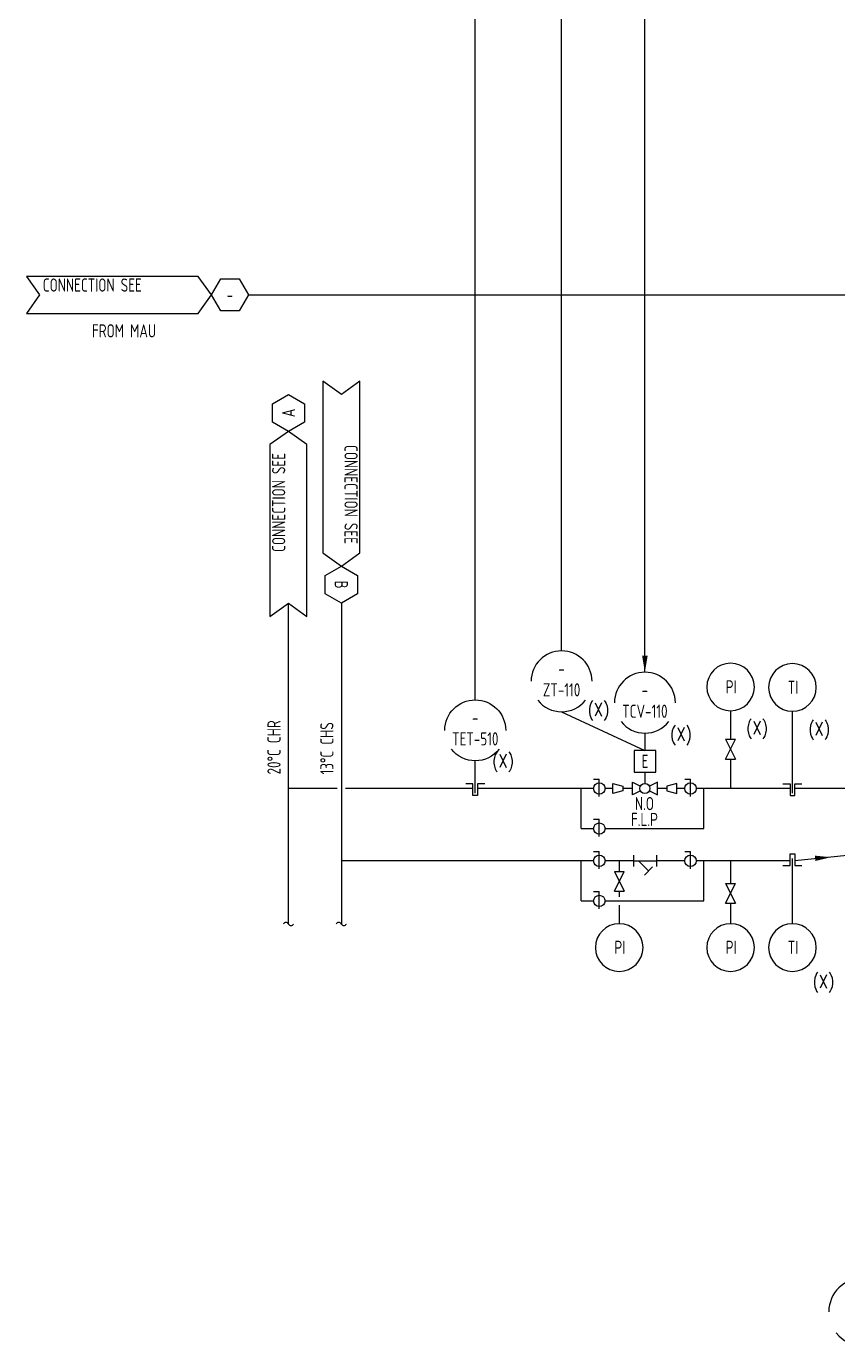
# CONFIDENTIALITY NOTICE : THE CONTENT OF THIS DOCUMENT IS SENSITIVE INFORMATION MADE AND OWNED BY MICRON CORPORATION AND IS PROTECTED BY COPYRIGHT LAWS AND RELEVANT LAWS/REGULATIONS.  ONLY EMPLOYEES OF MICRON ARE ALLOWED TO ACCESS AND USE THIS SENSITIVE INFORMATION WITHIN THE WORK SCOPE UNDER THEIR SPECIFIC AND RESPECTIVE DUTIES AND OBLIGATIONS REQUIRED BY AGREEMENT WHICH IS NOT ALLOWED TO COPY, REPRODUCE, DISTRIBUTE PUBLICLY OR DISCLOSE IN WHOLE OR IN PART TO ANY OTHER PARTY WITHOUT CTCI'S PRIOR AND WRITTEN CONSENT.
# Model space of a CAD drawing. Header units: millimetres. Extents: x 64 to 842, y 41 to 565.
# Drawn here: x 77.1 to 230.5, y 66.9 to 316.5 of the extents above; entities that cross this region are included whole.
import ezdxf
from ezdxf.enums import TextEntityAlignment as Align

# ---------------------------------------------------------------- set-up
doc = ezdxf.new("R2010")
doc.units = ezdxf.units.MM
doc.header["$LTSCALE"] = 10
doc.layers.get('defpoints').update_dxf_attribs({"color": 1})
for name, color, linetype in [('I-INST', 160, 'Continuous'), ('I-INST-TAG', 3, 'Continuous'), ('I-MEQPM-COMP', 2, 'Continuous'), ('I-MMPIPE-DUCT', 140, 'Continuous'), ('I-MSPIPE-DUCT', 3, 'Continuous'), ('I-MTEXT', 3, 'Continuous'), ('I-SGNL-ELECA', 3, 'FM-AUDIO_LINE'), ('NOTETEXT', 4, 'Continuous')]:
    doc.layers.add(name, color=color, linetype=linetype)
doc.styles.add('AA-TXT', font='isocp.shx', dxfattribs={"width": 0.8, "bigfont": 'chineset.shx'})
doc.styles.add('STDTEXT', font='romans.shx')
doc.linetypes.add('FM-AUDIO_LINE', pattern='A,0.8,-0.1,["A",AA-TXT,S=0.2,R=0,X=0,Y=-0.1],-0.25', length=1.15)

# ---------------------------------------------------------------- blocks, each defined once
blk = doc.blocks.new('A$C25D17942')
at = {"layer": 'defpoints'}
for p in [(0, -3.75), (0, -8.19)]:
    blk.add_point(p, dxfattribs=at)
at = {"layer": 'I-INST'}
for start, end in [(0, 180), (218.4892, 321.5108)]:
    blk.add_arc((0, -6.4), 6.4, start, end, dxfattribs=at)
blk = doc.blocks.new('GAUGE-CRL')
at = {"color": 5}
blk.add_circle((0, 5), 5, dxfattribs=at)
blk = doc.blocks.new('A$C2CD672AE')
at = {"layer": 'I-INST-TAG', "style": 'AA-TXT', "width": 0.8}
for s, p in [('N.O', (0, -2.85)), ('F.L.P', (0, -5.85))]:
    blk.add_text(s, height=2.5, dxfattribs=at).set_placement(p, align=Align.MIDDLE)

msp = doc.modelspace()

# ---------------------------------------------------------------- linework, layer by layer
at = {"layer": 'I-INST', "linetype": 'Continuous'}
for p, q in [((109.57, 269.23), (77.07, 269.23)), ((77.07, 269.23), (79.57, 265.73)), ((112.07, 265.73), (109.57, 269.23)), ((79.57, 265.73), (77.07, 262.23)), ((109.57, 262.23), (112.07, 265.73)), ((77.07, 262.23), (109.57, 262.23)), ((133.14, 249.38), (133.14, 216.88)), ((136.64, 246.88), (133.14, 249.38)), ((140.14, 249.38), (136.64, 246.88)), ((140.14, 216.88), (140.14, 249.38)), ((126.64, 239.88), (123.14, 237.38)), ((130.14, 237.38), (126.64, 239.88)), ((123.14, 237.38), (123.14, 204.88)), ((130.14, 204.88), (130.14, 237.38)), ((133.14, 216.88), (136.64, 214.38)), ((136.64, 214.38), (140.14, 216.88)), ((123.14, 204.88), (126.64, 207.38)), ((126.64, 207.38), (130.14, 204.88))]:
    msp.add_line(p, q, dxfattribs=at)
at = {"layer": 'I-INST'}
for p, q in [((178.3, 186.83), (194.06, 179.51)), ((194.06, 182.78), (194.06, 179.51)), ((192.01, 179.51), (192.01, 175.4)), ((196.12, 179.51), (192.01, 179.51)), ((196.12, 175.4), (196.12, 179.51)), ((192.01, 175.4), (196.12, 175.4)), ((194.07, 175.4), (194.07, 173.26)), ((161.52, 173.2), (160.17, 173.2)), ((161.52, 170.95), (161.52, 173.2)), ((162.42, 173.2), (162.42, 170.95)), ((163.77, 173.2), (162.42, 173.2)), ((162.42, 170.95), (161.52, 170.95))]:
    msp.add_line(p, q, dxfattribs=at)
at = {"layer": 'I-INST', "linetype": 'Continuous'}
for points in [[(119.07, 265.73), (117.32, 262.7), (113.82, 262.7), (112.07, 265.73), (113.82, 268.76), (117.32, 268.76)], [(126.64, 246.88), (129.67, 245.13), (129.67, 241.63), (126.64, 239.88), (123.61, 241.63), (123.61, 245.13)], [(136.64, 207.38), (133.61, 209.13), (133.61, 212.63), (136.64, 214.38), (139.67, 212.63), (139.67, 209.13)]]:
    msp.add_lwpolyline(points, close=True, dxfattribs=at)
at = {"layer": 'I-INST', "flags": 128}
msp.add_lwpolyline([(161.97, 171.4), (161.97, 177.55)], dxfattribs=at)
at = {"layer": 'I-INST'}
for points in [[(191.69, 173.49), (191.69, 173.49), (193.21, 172.73)], [(193.21, 171.88), (191.69, 171.11), (191.69, 173.49)], [(194.92, 171.88), (196.44, 171.11), (196.44, 173.49), (194.92, 172.73)]]:
    msp.add_lwpolyline(points, dxfattribs=at)
msp.add_circle((194.07, 172.3), 0.952, dxfattribs=at)
at = {"layer": 'I-MEQPM-COMP'}
for p, q in [((209.33, 181.61), (211.2, 181.61)), ((209.33, 181.61), (211.2, 177.88)), ((209.33, 177.88), (211.2, 181.61)), ((209.33, 177.88), (211.2, 177.88)), ((184.36, 174.09), (185.44, 174.09)), ((185.44, 170.81), (185.44, 174.09)), ((201.61, 174.09), (202.69, 174.09)), ((202.69, 170.81), (202.69, 174.09)), ((184.36, 166.49), (185.44, 166.49)), ((185.44, 163.21), (185.44, 166.49)), ((184.36, 160.39), (185.44, 160.39)), ((185.44, 157.11), (185.44, 160.39)), ((201.61, 160.39), (202.69, 160.39)), ((202.69, 157.11), (202.69, 160.39)), ((188.28, 156.61), (190.15, 152.87)), ((188.28, 152.87), (190.15, 156.61)), ((188.28, 156.61), (190.15, 156.61)), ((184.36, 152.8), (185.44, 152.8)), ((185.44, 149.52), (185.44, 152.8)), ((188.28, 152.87), (190.15, 152.87)), ((209.33, 154.35), (211.2, 150.62)), ((209.33, 150.62), (211.2, 154.35)), ((209.33, 154.35), (211.2, 154.35)), ((209.33, 150.62), (211.2, 150.62))]:
    msp.add_line(p, q, dxfattribs=at)
at = {"layer": 'I-MEQPM-COMP', "linetype": 'ByBlock'}
for p, q in [((191.91, 159.69), (191.91, 157.53)), ((191.91, 158.61), (196.22, 158.61)), ((192.84, 158.61), (194.75, 156.69)), ((195.52, 157.46), (193.99, 155.93)), ((196.23, 159.69), (196.23, 157.53))]:
    msp.add_line(p, q, dxfattribs=at)
at = {"layer": 'I-MEQPM-COMP'}
for points in [[(189.89, 171.87), (188.01, 171.37), (188.01, 173.24), (189.89, 172.73)], [(198.24, 171.87), (200.12, 171.37), (200.12, 173.24), (198.24, 172.73)]]:
    msp.add_lwpolyline(points, close=True, dxfattribs=at)
for centre in [(185.44, 172.3), (202.69, 172.3), (185.44, 164.71), (185.44, 158.61), (202.69, 158.61), (185.44, 151.02)]:
    msp.add_circle(centre, 1.08, dxfattribs=at)
at = {"layer": 'I-MMPIPE-DUCT'}
for p, q in [((119.07, 265.73), (418.38, 265.73)), ((126.64, 146.66), (126.64, 207.38)), ((136.64, 207.38), (136.64, 146.66))]:
    msp.add_line(p, q, dxfattribs=at)
for centre, start, end in [((126.15, 146.38), 29.9113, 149.9113), ((127.12, 146.94), 209.9113, 329.9113), ((136.15, 146.38), 29.9113, 149.9113), ((137.12, 146.94), 209.9113, 329.9113)]:
    msp.add_arc(centre, 0.56, start, end, dxfattribs=at)
at = {"layer": 'I-MSPIPE-DUCT'}
for p, q in [((210.27, 187.01), (210.27, 181.61)), ((210.27, 177.88), (210.27, 172.3)), ((135.84, 172.3), (126.64, 172.3)), ((161.52, 172.3), (137.44, 172.3)), ((184.36, 172.3), (162.42, 172.3)), ((182.02, 164.71), (182.02, 172.3)), ((188.01, 172.3), (186.52, 172.3)), ((191.69, 172.3), (189.89, 172.3)), ((198.24, 172.3), (196.44, 172.3)), ((201.61, 172.3), (200.12, 172.3)), ((221.52, 172.3), (203.77, 172.3)), ((205.21, 164.71), (205.21, 172.3)), ((220.17, 173.2), (221.52, 173.2)), ((221.52, 173.2), (221.52, 170.95)), ((222.42, 173.2), (223.77, 173.2)), ((222.42, 170.95), (222.42, 173.2)), ((290.19, 172.3), (222.42, 172.3)), ((221.52, 170.95), (222.42, 170.95)), ((290.19, 165.42), (222.42, 158.61)), ((182.02, 164.71), (184.36, 164.71)), ((186.52, 164.71), (205.21, 164.71)), ((221.52, 159.96), (222.42, 159.96)), ((221.52, 157.71), (221.52, 159.96)), ((222.42, 159.96), (222.42, 157.71)), ((184.36, 158.61), (136.64, 158.61)), ((182.02, 151.02), (182.02, 158.61)), ((191.91, 158.61), (186.52, 158.61)), ((189.21, 158.61), (189.21, 156.61)), ((201.61, 158.61), (196.23, 158.61)), ((221.52, 158.61), (203.77, 158.61)), ((205.21, 151.02), (205.21, 158.61)), ((210.27, 158.61), (210.27, 154.35)), ((220.17, 157.71), (221.52, 157.71)), ((222.42, 157.71), (223.77, 157.71)), ((189.21, 152.87), (189.21, 151.82)), ((182.02, 151.02), (184.36, 151.02)), ((186.52, 151.02), (205.21, 151.02)), ((189.21, 150.22), (189.21, 146.7)), ((210.27, 150.62), (210.27, 146.7))]:
    msp.add_line(p, q, dxfattribs=at)
at = {"layer": 'I-MSPIPE-DUCT', "flags": 128}
for points in [[(221.97, 171.4), (221.97, 186.93)], [(221.97, 146.7), (221.97, 159.06)]]:
    msp.add_lwpolyline(points, dxfattribs=at)
at = {"layer": 'I-MSPIPE-DUCT'}
msp.add_solid([(226.3, 158.59), (226.23, 159.59), (229.24, 159.29)], dxfattribs=at)
at = {"layer": 'I-SGNL-ELECA'}
for p, q in [((161.97, 189.07), (161.97, 360.4)), ((178.3, 198.35), (178.3, 349.9)), ((194.06, 194.3), (194.06, 340.4))]:
    msp.add_line(p, q, dxfattribs=at)
msp.add_lwpolyline([(194.06, 194.3, 0, 1.05, 0), (194.06, 197.45, 0, 0, 0)], format="xyseb", dxfattribs=at)

# ---------------------------------------------------------------- block references
for name, p, xscale, yscale, zscale in [('A$C25D17942', (178.3, 198.35), 0.900000000000091, 0.900000000000091, 0.900000000000091), ('GAUGE-CRL', (210.27, 187.01), -0.900000000000091, 0.8999999999999773, 0.8999999999999986), ('GAUGE-CRL', (221.97, 186.93), -0.900000000000091, 0.8999999999999773, 0.8999999999999986), ('A$C25D17942', (194.06, 194.3), 0.900000000000091, 0.900000000000091, 0.900000000000091), ('A$C25D17942', (161.97, 189.07), -0.900000000000091, 0.900000000000091, 0.900000000000091), ('GAUGE-CRL', (189.21, 137.7), -0.900000000000091, 0.8999999999999773, 0.8999999999999986), ('GAUGE-CRL', (210.27, 137.7), -0.900000000000091, 0.8999999999999773, 0.8999999999999986), ('GAUGE-CRL', (221.97, 137.7), -0.900000000000091, 0.8999999999999773, 0.8999999999999986)]:
    msp.add_blockref(name, p, dxfattribs=dict(xscale=xscale, yscale=yscale, zscale=zscale))
for name, p in [('A$C2CD672AE', (193.97, 172.3)), ('A$C25D17942', (235.25, 79.67))]:
    msp.add_blockref(name, p)

# ---------------------------------------------------------------- texts
at = {"layer": 'I-INST', "linetype": 'Continuous', "style": 'AA-TXT', "width": 0.8}
msp.add_text('CONNECTION SEE', height=2.5, dxfattribs=at).set_placement((80.17, 266.33))
msp.add_text('-', height=2.5, dxfattribs=at).set_placement((115.57, 265.73), align=Align.MIDDLE)
for s, rotation, p in [('A', 90, (126.64, 243.38)), ('B', 270, (136.64, 210.88))]:
    msp.add_text(s, height=2.5, rotation=rotation, dxfattribs=at).set_placement(p, align=Align.MIDDLE)
for rotation, p in [(90, (126.04, 235.8)), (270, (137.23, 218.58))]:
    msp.add_text('CONNECTION SEE', height=2.5, rotation=rotation, dxfattribs=at).set_placement(p, align=Align.RIGHT)
at = {"layer": 'I-INST-TAG', "style": 'AA-TXT', "width": 0.8}
for s, p in [('-', (178.3, 194.98)), ('PI', (210.38, 191.55)), ('TI', (222.08, 191.47)), ('ZT-110', (178.3, 190.98)), ('-', (194.06, 190.93)), ('TCV-110', (194.06, 186.93)), ('-', (161.97, 185.69)), ('TET-510', (161.97, 181.7)), ('E', (194.07, 177.46)), ('PI', (189.33, 142.24)), ('PI', (210.38, 142.25)), ('TI', (222.08, 142.25))]:
    msp.add_text(s, height=2.5, dxfattribs=at).set_placement(p, align=Align.MIDDLE)
at = {"layer": 'I-INST-TAG', "style": 'STDTEXT', "width": 0.8}
for p in [(187.33, 188.49), (217.33, 185.04), (229.08, 184.84), (202.93, 183.83), (169.28, 178.77), (229.89, 137.04)]:
    msp.add_text('(X)', height=2.5, dxfattribs=at).set_placement(p, align=Align.TOP_RIGHT)
at = {"layer": 'I-MTEXT', "style": 'AA-TXT', "width": 0.8}
for s, p in [('20%%DC CHR', (125.15, 174.96)), ('13%%DC CHS', (135.15, 174.96))]:
    msp.add_text(s, height=2.5, rotation=90, dxfattribs=at).set_placement(p)
at = {"layer": 'NOTETEXT', "style": 'AA-TXT', "width": 0.8}
msp.add_text('FROM MAU', height=2.5, dxfattribs=at).set_placement((101.6, 260.17), align=Align.TOP_RIGHT)

doc.saveas('drawing.dxf')
